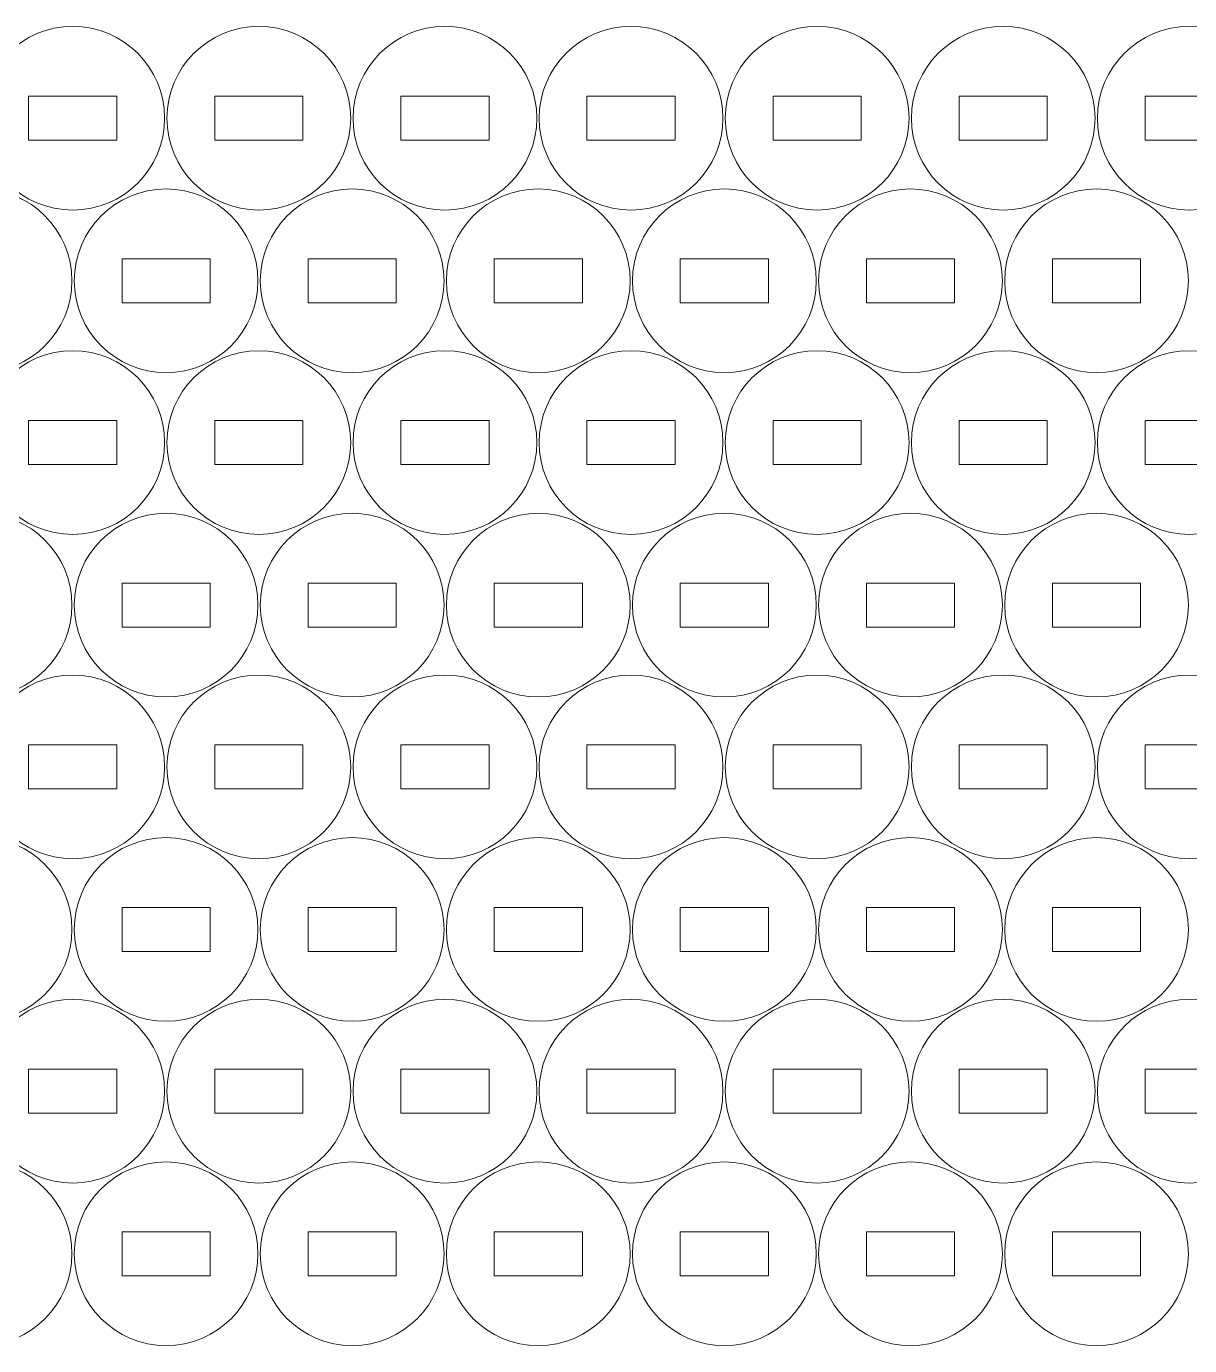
# Model space of a CAD drawing. Header units: millimetres. Extents: x -292 to 292, y -175 to 175.
# Drawn here: x -213.3 to -134.2, y -174.7 to -84.9 of the extents above; entities that cross this region are included whole.
import ezdxf

# ---------------------------------------------------------------- set-up
doc = ezdxf.new("R2010")
doc.units = ezdxf.units.MM
doc.header["$MEASUREMENT"] = 0
doc.layers.add('Camada 1', color=7, linetype='Continuous')

msp = doc.modelspace()

# ---------------------------------------------------------------- linework, layer by layer
at = {"layer": 'Camada 1', "lineweight": 20}
for points in [[(-210.1595, -84.9321), (-206.7078, -84.9321), (-203.9095, -87.7304), (-203.9095, -91.1821), (-203.9095, -91.1821), (-203.9095, -94.6338), (-206.7078, -97.4321), (-210.1595, -97.4321), (-210.1595, -97.4321), (-213.6112, -97.4321), (-216.4095, -94.6338), (-216.4095, -91.1821), (-216.4095, -91.1821), (-216.4095, -87.7304), (-213.6112, -84.9321), (-210.1595, -84.9321)], [(-197.5007, -84.9321), (-194.049, -84.9321), (-191.2507, -87.7304), (-191.2507, -91.1821), (-191.2507, -91.1821), (-191.2507, -94.6338), (-194.049, -97.4321), (-197.5007, -97.4321), (-197.5007, -97.4321), (-200.9524, -97.4321), (-203.7507, -94.6338), (-203.7507, -91.1821), (-203.7507, -91.1821), (-203.7507, -87.7304), (-200.9524, -84.9321), (-197.5007, -84.9321)], [(-184.8419, -84.9321), (-181.3902, -84.9321), (-178.5919, -87.7304), (-178.5919, -91.1821), (-178.5919, -91.1821), (-178.5919, -94.6338), (-181.3902, -97.4321), (-184.8419, -97.4321), (-184.8419, -97.4321), (-188.2936, -97.4321), (-191.0919, -94.6338), (-191.0919, -91.1821), (-191.0919, -91.1821), (-191.0919, -87.7304), (-188.2936, -84.9321), (-184.8419, -84.9321)], [(-172.1831, -84.9321), (-168.7314, -84.9321), (-165.9331, -87.7304), (-165.9331, -91.1821), (-165.9331, -91.1821), (-165.9331, -94.6338), (-168.7314, -97.4321), (-172.1831, -97.4321), (-172.1831, -97.4321), (-175.6348, -97.4321), (-178.4331, -94.6338), (-178.4331, -91.1821), (-178.4331, -91.1821), (-178.4331, -87.7304), (-175.6348, -84.9321), (-172.1831, -84.9321)], [(-159.5243, -84.9321), (-156.0726, -84.9321), (-153.2743, -87.7304), (-153.2743, -91.1821), (-153.2743, -91.1821), (-153.2743, -94.6338), (-156.0726, -97.4321), (-159.5243, -97.4321), (-159.5243, -97.4321), (-162.976, -97.4321), (-165.7743, -94.6338), (-165.7743, -91.1821), (-165.7743, -91.1821), (-165.7743, -87.7304), (-162.976, -84.9321), (-159.5243, -84.9321)], [(-146.8655, -84.9321), (-143.4138, -84.9321), (-140.6155, -87.7304), (-140.6155, -91.1821), (-140.6155, -91.1821), (-140.6155, -94.6338), (-143.4138, -97.4321), (-146.8655, -97.4321), (-146.8655, -97.4321), (-150.3172, -97.4321), (-153.1155, -94.6338), (-153.1155, -91.1821), (-153.1155, -91.1821), (-153.1155, -87.7304), (-150.3172, -84.9321), (-146.8655, -84.9321)], [(-134.2067, -84.9321), (-130.755, -84.9321), (-127.9567, -87.7304), (-127.9567, -91.1821), (-127.9567, -91.1821), (-127.9567, -94.6338), (-130.755, -97.4321), (-134.2067, -97.4321), (-134.2067, -97.4321), (-137.6584, -97.4321), (-140.4567, -94.6338), (-140.4567, -91.1821), (-140.4567, -91.1821), (-140.4567, -87.7304), (-137.6584, -84.9321), (-134.2067, -84.9321)], [(-213.1595, -89.6821), (-213.1595, -89.6821), (-207.1595, -89.6821), (-207.1595, -89.6821), (-207.1595, -89.6821), (-207.1595, -89.6821), (-207.1595, -92.6821), (-207.1595, -92.6821), (-207.1595, -92.6821), (-207.1595, -92.6821), (-213.1595, -92.6821), (-213.1595, -92.6821), (-213.1595, -92.6821), (-213.1595, -92.6821), (-213.1595, -89.6821), (-213.1595, -89.6821)], [(-200.5007, -89.6821), (-200.5007, -89.6821), (-194.5007, -89.6821), (-194.5007, -89.6821), (-194.5007, -89.6821), (-194.5007, -89.6821), (-194.5007, -92.6821), (-194.5007, -92.6821), (-194.5007, -92.6821), (-194.5007, -92.6821), (-200.5007, -92.6821), (-200.5007, -92.6821), (-200.5007, -92.6821), (-200.5007, -92.6821), (-200.5007, -89.6821), (-200.5007, -89.6821)], [(-187.8419, -89.6821), (-187.8419, -89.6821), (-181.8419, -89.6821), (-181.8419, -89.6821), (-181.8419, -89.6821), (-181.8419, -89.6821), (-181.8419, -92.6821), (-181.8419, -92.6821), (-181.8419, -92.6821), (-181.8419, -92.6821), (-187.8419, -92.6821), (-187.8419, -92.6821), (-187.8419, -92.6821), (-187.8419, -92.6821), (-187.8419, -89.6821), (-187.8419, -89.6821)], [(-175.1831, -89.6821), (-175.1831, -89.6821), (-169.1831, -89.6821), (-169.1831, -89.6821), (-169.1831, -89.6821), (-169.1831, -89.6821), (-169.1831, -92.6821), (-169.1831, -92.6821), (-169.1831, -92.6821), (-169.1831, -92.6821), (-175.1831, -92.6821), (-175.1831, -92.6821), (-175.1831, -92.6821), (-175.1831, -92.6821), (-175.1831, -89.6821), (-175.1831, -89.6821)], [(-162.5243, -89.6821), (-162.5243, -89.6821), (-156.5243, -89.6821), (-156.5243, -89.6821), (-156.5243, -89.6821), (-156.5243, -89.6821), (-156.5243, -92.6821), (-156.5243, -92.6821), (-156.5243, -92.6821), (-156.5243, -92.6821), (-162.5243, -92.6821), (-162.5243, -92.6821), (-162.5243, -92.6821), (-162.5243, -92.6821), (-162.5243, -89.6821), (-162.5243, -89.6821)], [(-149.8655, -89.6821), (-149.8655, -89.6821), (-143.8655, -89.6821), (-143.8655, -89.6821), (-143.8655, -89.6821), (-143.8655, -89.6821), (-143.8655, -92.6821), (-143.8655, -92.6821), (-143.8655, -92.6821), (-143.8655, -92.6821), (-149.8655, -92.6821), (-149.8655, -92.6821), (-149.8655, -92.6821), (-149.8655, -92.6821), (-149.8655, -89.6821), (-149.8655, -89.6821)], [(-137.2067, -89.6821), (-137.2067, -89.6821), (-131.2067, -89.6821), (-131.2067, -89.6821), (-131.2067, -89.6821), (-131.2067, -89.6821), (-131.2067, -92.6821), (-131.2067, -92.6821), (-131.2067, -92.6821), (-131.2067, -92.6821), (-137.2067, -92.6821), (-137.2067, -92.6821), (-137.2067, -92.6821), (-137.2067, -92.6821), (-137.2067, -89.6821), (-137.2067, -89.6821)], [(-216.4683, -95.9917), (-213.0166, -95.9917), (-210.2183, -98.79), (-210.2183, -102.2417), (-210.2183, -102.2417), (-210.2183, -105.6934), (-213.0166, -108.4917), (-216.4683, -108.4917), (-216.4683, -108.4917), (-219.92, -108.4917), (-222.7183, -105.6934), (-222.7183, -102.2417), (-222.7183, -102.2417), (-222.7183, -98.79), (-219.92, -95.9917), (-216.4683, -95.9917)], [(-203.8095, -95.9917), (-200.3578, -95.9917), (-197.5595, -98.79), (-197.5595, -102.2417), (-197.5595, -102.2417), (-197.5595, -105.6934), (-200.3578, -108.4917), (-203.8095, -108.4917), (-203.8095, -108.4917), (-207.2612, -108.4917), (-210.0595, -105.6934), (-210.0595, -102.2417), (-210.0595, -102.2417), (-210.0595, -98.79), (-207.2612, -95.9917), (-203.8095, -95.9917)], [(-191.1507, -95.9917), (-187.699, -95.9917), (-184.9007, -98.79), (-184.9007, -102.2417), (-184.9007, -102.2417), (-184.9007, -105.6934), (-187.699, -108.4917), (-191.1507, -108.4917), (-191.1507, -108.4917), (-194.6024, -108.4917), (-197.4007, -105.6934), (-197.4007, -102.2417), (-197.4007, -102.2417), (-197.4007, -98.79), (-194.6024, -95.9917), (-191.1507, -95.9917)], [(-178.4919, -95.9917), (-175.0402, -95.9917), (-172.2419, -98.79), (-172.2419, -102.2417), (-172.2419, -102.2417), (-172.2419, -105.6934), (-175.0402, -108.4917), (-178.4919, -108.4917), (-178.4919, -108.4917), (-181.9436, -108.4917), (-184.7419, -105.6934), (-184.7419, -102.2417), (-184.7419, -102.2417), (-184.7419, -98.79), (-181.9436, -95.9917), (-178.4919, -95.9917)], [(-165.8331, -95.9917), (-162.3814, -95.9917), (-159.5831, -98.79), (-159.5831, -102.2417), (-159.5831, -102.2417), (-159.5831, -105.6934), (-162.3814, -108.4917), (-165.8331, -108.4917), (-165.8331, -108.4917), (-169.2848, -108.4917), (-172.0831, -105.6934), (-172.0831, -102.2417), (-172.0831, -102.2417), (-172.0831, -98.79), (-169.2848, -95.9917), (-165.8331, -95.9917)], [(-153.1743, -95.9917), (-149.7226, -95.9917), (-146.9243, -98.79), (-146.9243, -102.2417), (-146.9243, -102.2417), (-146.9243, -105.6934), (-149.7226, -108.4917), (-153.1743, -108.4917), (-153.1743, -108.4917), (-156.626, -108.4917), (-159.4243, -105.6934), (-159.4243, -102.2417), (-159.4243, -102.2417), (-159.4243, -98.79), (-156.626, -95.9917), (-153.1743, -95.9917)], [(-140.5155, -95.9917), (-137.0638, -95.9917), (-134.2655, -98.79), (-134.2655, -102.2417), (-134.2655, -102.2417), (-134.2655, -105.6934), (-137.0638, -108.4917), (-140.5155, -108.4917), (-140.5155, -108.4917), (-143.9672, -108.4917), (-146.7655, -105.6934), (-146.7655, -102.2417), (-146.7655, -102.2417), (-146.7655, -98.79), (-143.9672, -95.9917), (-140.5155, -95.9917)], [(-206.8095, -100.7417), (-206.8095, -100.7417), (-200.8095, -100.7417), (-200.8095, -100.7417), (-200.8095, -100.7417), (-200.8095, -100.7417), (-200.8095, -103.7417), (-200.8095, -103.7417), (-200.8095, -103.7417), (-200.8095, -103.7417), (-206.8095, -103.7417), (-206.8095, -103.7417), (-206.8095, -103.7417), (-206.8095, -103.7417), (-206.8095, -100.7417), (-206.8095, -100.7417)], [(-194.1507, -100.7417), (-194.1507, -100.7417), (-188.1507, -100.7417), (-188.1507, -100.7417), (-188.1507, -100.7417), (-188.1507, -100.7417), (-188.1507, -103.7417), (-188.1507, -103.7417), (-188.1507, -103.7417), (-188.1507, -103.7417), (-194.1507, -103.7417), (-194.1507, -103.7417), (-194.1507, -103.7417), (-194.1507, -103.7417), (-194.1507, -100.7417), (-194.1507, -100.7417)], [(-181.4919, -100.7417), (-181.4919, -100.7417), (-175.4919, -100.7417), (-175.4919, -100.7417), (-175.4919, -100.7417), (-175.4919, -100.7417), (-175.4919, -103.7417), (-175.4919, -103.7417), (-175.4919, -103.7417), (-175.4919, -103.7417), (-181.4919, -103.7417), (-181.4919, -103.7417), (-181.4919, -103.7417), (-181.4919, -103.7417), (-181.4919, -100.7417), (-181.4919, -100.7417)], [(-168.8331, -100.7417), (-168.8331, -100.7417), (-162.8331, -100.7417), (-162.8331, -100.7417), (-162.8331, -100.7417), (-162.8331, -100.7417), (-162.8331, -103.7417), (-162.8331, -103.7417), (-162.8331, -103.7417), (-162.8331, -103.7417), (-168.8331, -103.7417), (-168.8331, -103.7417), (-168.8331, -103.7417), (-168.8331, -103.7417), (-168.8331, -100.7417), (-168.8331, -100.7417)], [(-156.1743, -100.7417), (-156.1743, -100.7417), (-150.1743, -100.7417), (-150.1743, -100.7417), (-150.1743, -100.7417), (-150.1743, -100.7417), (-150.1743, -103.7417), (-150.1743, -103.7417), (-150.1743, -103.7417), (-150.1743, -103.7417), (-156.1743, -103.7417), (-156.1743, -103.7417), (-156.1743, -103.7417), (-156.1743, -103.7417), (-156.1743, -100.7417), (-156.1743, -100.7417)], [(-143.5155, -100.7417), (-143.5155, -100.7417), (-137.5155, -100.7417), (-137.5155, -100.7417), (-137.5155, -100.7417), (-137.5155, -100.7417), (-137.5155, -103.7417), (-137.5155, -103.7417), (-137.5155, -103.7417), (-137.5155, -103.7417), (-143.5155, -103.7417), (-143.5155, -103.7417), (-143.5155, -103.7417), (-143.5155, -103.7417), (-143.5155, -100.7417), (-143.5155, -100.7417)], [(-210.1595, -106.9984), (-206.7078, -106.9984), (-203.9095, -109.7967), (-203.9095, -113.2484), (-203.9095, -113.2484), (-203.9095, -116.7001), (-206.7078, -119.4984), (-210.1595, -119.4984), (-210.1595, -119.4984), (-213.6112, -119.4984), (-216.4095, -116.7001), (-216.4095, -113.2484), (-216.4095, -113.2484), (-216.4095, -109.7967), (-213.6112, -106.9984), (-210.1595, -106.9984)], [(-197.5007, -106.9984), (-194.049, -106.9984), (-191.2507, -109.7967), (-191.2507, -113.2484), (-191.2507, -113.2484), (-191.2507, -116.7001), (-194.049, -119.4984), (-197.5007, -119.4984), (-197.5007, -119.4984), (-200.9524, -119.4984), (-203.7507, -116.7001), (-203.7507, -113.2484), (-203.7507, -113.2484), (-203.7507, -109.7967), (-200.9524, -106.9984), (-197.5007, -106.9984)], [(-184.8419, -106.9984), (-181.3902, -106.9984), (-178.5919, -109.7967), (-178.5919, -113.2484), (-178.5919, -113.2484), (-178.5919, -116.7001), (-181.3902, -119.4984), (-184.8419, -119.4984), (-184.8419, -119.4984), (-188.2936, -119.4984), (-191.0919, -116.7001), (-191.0919, -113.2484), (-191.0919, -113.2484), (-191.0919, -109.7967), (-188.2936, -106.9984), (-184.8419, -106.9984)], [(-172.1831, -106.9984), (-168.7314, -106.9984), (-165.9331, -109.7967), (-165.9331, -113.2484), (-165.9331, -113.2484), (-165.9331, -116.7001), (-168.7314, -119.4984), (-172.1831, -119.4984), (-172.1831, -119.4984), (-175.6348, -119.4984), (-178.4331, -116.7001), (-178.4331, -113.2484), (-178.4331, -113.2484), (-178.4331, -109.7967), (-175.6348, -106.9984), (-172.1831, -106.9984)], [(-159.5243, -106.9984), (-156.0726, -106.9984), (-153.2743, -109.7967), (-153.2743, -113.2484), (-153.2743, -113.2484), (-153.2743, -116.7001), (-156.0726, -119.4984), (-159.5243, -119.4984), (-159.5243, -119.4984), (-162.976, -119.4984), (-165.7743, -116.7001), (-165.7743, -113.2484), (-165.7743, -113.2484), (-165.7743, -109.7967), (-162.976, -106.9984), (-159.5243, -106.9984)], [(-146.8655, -106.9984), (-143.4138, -106.9984), (-140.6155, -109.7967), (-140.6155, -113.2484), (-140.6155, -113.2484), (-140.6155, -116.7001), (-143.4138, -119.4984), (-146.8655, -119.4984), (-146.8655, -119.4984), (-150.3172, -119.4984), (-153.1155, -116.7001), (-153.1155, -113.2484), (-153.1155, -113.2484), (-153.1155, -109.7967), (-150.3172, -106.9984), (-146.8655, -106.9984)], [(-134.2067, -106.9984), (-130.755, -106.9984), (-127.9567, -109.7967), (-127.9567, -113.2484), (-127.9567, -113.2484), (-127.9567, -116.7001), (-130.755, -119.4984), (-134.2067, -119.4984), (-134.2067, -119.4984), (-137.6584, -119.4984), (-140.4567, -116.7001), (-140.4567, -113.2484), (-140.4567, -113.2484), (-140.4567, -109.7967), (-137.6584, -106.9984), (-134.2067, -106.9984)], [(-213.1595, -111.7484), (-213.1595, -111.7484), (-207.1595, -111.7484), (-207.1595, -111.7484), (-207.1595, -111.7484), (-207.1595, -111.7484), (-207.1595, -114.7484), (-207.1595, -114.7484), (-207.1595, -114.7484), (-207.1595, -114.7484), (-213.1595, -114.7484), (-213.1595, -114.7484), (-213.1595, -114.7484), (-213.1595, -114.7484), (-213.1595, -111.7484), (-213.1595, -111.7484)], [(-200.5007, -111.7484), (-200.5007, -111.7484), (-194.5007, -111.7484), (-194.5007, -111.7484), (-194.5007, -111.7484), (-194.5007, -111.7484), (-194.5007, -114.7484), (-194.5007, -114.7484), (-194.5007, -114.7484), (-194.5007, -114.7484), (-200.5007, -114.7484), (-200.5007, -114.7484), (-200.5007, -114.7484), (-200.5007, -114.7484), (-200.5007, -111.7484), (-200.5007, -111.7484)], [(-187.8419, -111.7484), (-187.8419, -111.7484), (-181.8419, -111.7484), (-181.8419, -111.7484), (-181.8419, -111.7484), (-181.8419, -111.7484), (-181.8419, -114.7484), (-181.8419, -114.7484), (-181.8419, -114.7484), (-181.8419, -114.7484), (-187.8419, -114.7484), (-187.8419, -114.7484), (-187.8419, -114.7484), (-187.8419, -114.7484), (-187.8419, -111.7484), (-187.8419, -111.7484)], [(-175.1831, -111.7484), (-175.1831, -111.7484), (-169.1831, -111.7484), (-169.1831, -111.7484), (-169.1831, -111.7484), (-169.1831, -111.7484), (-169.1831, -114.7484), (-169.1831, -114.7484), (-169.1831, -114.7484), (-169.1831, -114.7484), (-175.1831, -114.7484), (-175.1831, -114.7484), (-175.1831, -114.7484), (-175.1831, -114.7484), (-175.1831, -111.7484), (-175.1831, -111.7484)], [(-162.5243, -111.7484), (-162.5243, -111.7484), (-156.5243, -111.7484), (-156.5243, -111.7484), (-156.5243, -111.7484), (-156.5243, -111.7484), (-156.5243, -114.7484), (-156.5243, -114.7484), (-156.5243, -114.7484), (-156.5243, -114.7484), (-162.5243, -114.7484), (-162.5243, -114.7484), (-162.5243, -114.7484), (-162.5243, -114.7484), (-162.5243, -111.7484), (-162.5243, -111.7484)], [(-149.8655, -111.7484), (-149.8655, -111.7484), (-143.8655, -111.7484), (-143.8655, -111.7484), (-143.8655, -111.7484), (-143.8655, -111.7484), (-143.8655, -114.7484), (-143.8655, -114.7484), (-143.8655, -114.7484), (-143.8655, -114.7484), (-149.8655, -114.7484), (-149.8655, -114.7484), (-149.8655, -114.7484), (-149.8655, -114.7484), (-149.8655, -111.7484), (-149.8655, -111.7484)], [(-137.2067, -111.7484), (-137.2067, -111.7484), (-131.2067, -111.7484), (-131.2067, -111.7484), (-131.2067, -111.7484), (-131.2067, -111.7484), (-131.2067, -114.7484), (-131.2067, -114.7484), (-131.2067, -114.7484), (-131.2067, -114.7484), (-137.2067, -114.7484), (-137.2067, -114.7484), (-137.2067, -114.7484), (-137.2067, -114.7484), (-137.2067, -111.7484), (-137.2067, -111.7484)], [(-216.4683, -118.058), (-213.0166, -118.058), (-210.2183, -120.8563), (-210.2183, -124.308), (-210.2183, -124.308), (-210.2183, -127.7597), (-213.0166, -130.558), (-216.4683, -130.558), (-216.4683, -130.558), (-219.92, -130.558), (-222.7183, -127.7597), (-222.7183, -124.308), (-222.7183, -124.308), (-222.7183, -120.8563), (-219.92, -118.058), (-216.4683, -118.058)], [(-203.8095, -118.058), (-200.3578, -118.058), (-197.5595, -120.8563), (-197.5595, -124.308), (-197.5595, -124.308), (-197.5595, -127.7597), (-200.3578, -130.558), (-203.8095, -130.558), (-203.8095, -130.558), (-207.2612, -130.558), (-210.0595, -127.7597), (-210.0595, -124.308), (-210.0595, -124.308), (-210.0595, -120.8563), (-207.2612, -118.058), (-203.8095, -118.058)], [(-191.1507, -118.058), (-187.699, -118.058), (-184.9007, -120.8563), (-184.9007, -124.308), (-184.9007, -124.308), (-184.9007, -127.7597), (-187.699, -130.558), (-191.1507, -130.558), (-191.1507, -130.558), (-194.6024, -130.558), (-197.4007, -127.7597), (-197.4007, -124.308), (-197.4007, -124.308), (-197.4007, -120.8563), (-194.6024, -118.058), (-191.1507, -118.058)], [(-178.4919, -118.058), (-175.0402, -118.058), (-172.2419, -120.8563), (-172.2419, -124.308), (-172.2419, -124.308), (-172.2419, -127.7597), (-175.0402, -130.558), (-178.4919, -130.558), (-178.4919, -130.558), (-181.9436, -130.558), (-184.7419, -127.7597), (-184.7419, -124.308), (-184.7419, -124.308), (-184.7419, -120.8563), (-181.9436, -118.058), (-178.4919, -118.058)], [(-165.8331, -118.058), (-162.3814, -118.058), (-159.5831, -120.8563), (-159.5831, -124.308), (-159.5831, -124.308), (-159.5831, -127.7597), (-162.3814, -130.558), (-165.8331, -130.558), (-165.8331, -130.558), (-169.2848, -130.558), (-172.0831, -127.7597), (-172.0831, -124.308), (-172.0831, -124.308), (-172.0831, -120.8563), (-169.2848, -118.058), (-165.8331, -118.058)], [(-153.1743, -118.058), (-149.7226, -118.058), (-146.9243, -120.8563), (-146.9243, -124.308), (-146.9243, -124.308), (-146.9243, -127.7597), (-149.7226, -130.558), (-153.1743, -130.558), (-153.1743, -130.558), (-156.626, -130.558), (-159.4243, -127.7597), (-159.4243, -124.308), (-159.4243, -124.308), (-159.4243, -120.8563), (-156.626, -118.058), (-153.1743, -118.058)], [(-140.5155, -118.058), (-137.0638, -118.058), (-134.2655, -120.8563), (-134.2655, -124.308), (-134.2655, -124.308), (-134.2655, -127.7597), (-137.0638, -130.558), (-140.5155, -130.558), (-140.5155, -130.558), (-143.9672, -130.558), (-146.7655, -127.7597), (-146.7655, -124.308), (-146.7655, -124.308), (-146.7655, -120.8563), (-143.9672, -118.058), (-140.5155, -118.058)], [(-206.8095, -122.808), (-206.8095, -122.808), (-200.8095, -122.808), (-200.8095, -122.808), (-200.8095, -122.808), (-200.8095, -122.808), (-200.8095, -125.808), (-200.8095, -125.808), (-200.8095, -125.808), (-200.8095, -125.808), (-206.8095, -125.808), (-206.8095, -125.808), (-206.8095, -125.808), (-206.8095, -125.808), (-206.8095, -122.808), (-206.8095, -122.808)], [(-194.1507, -122.808), (-194.1507, -122.808), (-188.1507, -122.808), (-188.1507, -122.808), (-188.1507, -122.808), (-188.1507, -122.808), (-188.1507, -125.808), (-188.1507, -125.808), (-188.1507, -125.808), (-188.1507, -125.808), (-194.1507, -125.808), (-194.1507, -125.808), (-194.1507, -125.808), (-194.1507, -125.808), (-194.1507, -122.808), (-194.1507, -122.808)], [(-181.4919, -122.808), (-181.4919, -122.808), (-175.4919, -122.808), (-175.4919, -122.808), (-175.4919, -122.808), (-175.4919, -122.808), (-175.4919, -125.808), (-175.4919, -125.808), (-175.4919, -125.808), (-175.4919, -125.808), (-181.4919, -125.808), (-181.4919, -125.808), (-181.4919, -125.808), (-181.4919, -125.808), (-181.4919, -122.808), (-181.4919, -122.808)], [(-168.8331, -122.808), (-168.8331, -122.808), (-162.8331, -122.808), (-162.8331, -122.808), (-162.8331, -122.808), (-162.8331, -122.808), (-162.8331, -125.808), (-162.8331, -125.808), (-162.8331, -125.808), (-162.8331, -125.808), (-168.8331, -125.808), (-168.8331, -125.808), (-168.8331, -125.808), (-168.8331, -125.808), (-168.8331, -122.808), (-168.8331, -122.808)], [(-156.1743, -122.808), (-156.1743, -122.808), (-150.1743, -122.808), (-150.1743, -122.808), (-150.1743, -122.808), (-150.1743, -122.808), (-150.1743, -125.808), (-150.1743, -125.808), (-150.1743, -125.808), (-150.1743, -125.808), (-156.1743, -125.808), (-156.1743, -125.808), (-156.1743, -125.808), (-156.1743, -125.808), (-156.1743, -122.808), (-156.1743, -122.808)], [(-143.5155, -122.808), (-143.5155, -122.808), (-137.5155, -122.808), (-137.5155, -122.808), (-137.5155, -122.808), (-137.5155, -122.808), (-137.5155, -125.808), (-137.5155, -125.808), (-137.5155, -125.808), (-137.5155, -125.808), (-143.5155, -125.808), (-143.5155, -125.808), (-143.5155, -125.808), (-143.5155, -125.808), (-143.5155, -122.808), (-143.5155, -122.808)], [(-210.1595, -129.0647), (-206.7078, -129.0647), (-203.9095, -131.863), (-203.9095, -135.3147), (-203.9095, -135.3147), (-203.9095, -138.7664), (-206.7078, -141.5647), (-210.1595, -141.5647), (-210.1595, -141.5647), (-213.6112, -141.5647), (-216.4095, -138.7664), (-216.4095, -135.3147), (-216.4095, -135.3147), (-216.4095, -131.863), (-213.6112, -129.0647), (-210.1595, -129.0647)], [(-197.5007, -129.0647), (-194.049, -129.0647), (-191.2507, -131.863), (-191.2507, -135.3147), (-191.2507, -135.3147), (-191.2507, -138.7664), (-194.049, -141.5647), (-197.5007, -141.5647), (-197.5007, -141.5647), (-200.9524, -141.5647), (-203.7507, -138.7664), (-203.7507, -135.3147), (-203.7507, -135.3147), (-203.7507, -131.863), (-200.9524, -129.0647), (-197.5007, -129.0647)], [(-184.8419, -129.0647), (-181.3902, -129.0647), (-178.5919, -131.863), (-178.5919, -135.3147), (-178.5919, -135.3147), (-178.5919, -138.7664), (-181.3902, -141.5647), (-184.8419, -141.5647), (-184.8419, -141.5647), (-188.2936, -141.5647), (-191.0919, -138.7664), (-191.0919, -135.3147), (-191.0919, -135.3147), (-191.0919, -131.863), (-188.2936, -129.0647), (-184.8419, -129.0647)], [(-172.1831, -129.0647), (-168.7314, -129.0647), (-165.9331, -131.863), (-165.9331, -135.3147), (-165.9331, -135.3147), (-165.9331, -138.7664), (-168.7314, -141.5647), (-172.1831, -141.5647), (-172.1831, -141.5647), (-175.6348, -141.5647), (-178.4331, -138.7664), (-178.4331, -135.3147), (-178.4331, -135.3147), (-178.4331, -131.863), (-175.6348, -129.0647), (-172.1831, -129.0647)], [(-159.5243, -129.0647), (-156.0726, -129.0647), (-153.2743, -131.863), (-153.2743, -135.3147), (-153.2743, -135.3147), (-153.2743, -138.7664), (-156.0726, -141.5647), (-159.5243, -141.5647), (-159.5243, -141.5647), (-162.976, -141.5647), (-165.7743, -138.7664), (-165.7743, -135.3147), (-165.7743, -135.3147), (-165.7743, -131.863), (-162.976, -129.0647), (-159.5243, -129.0647)], [(-146.8655, -129.0647), (-143.4138, -129.0647), (-140.6155, -131.863), (-140.6155, -135.3147), (-140.6155, -135.3147), (-140.6155, -138.7664), (-143.4138, -141.5647), (-146.8655, -141.5647), (-146.8655, -141.5647), (-150.3172, -141.5647), (-153.1155, -138.7664), (-153.1155, -135.3147), (-153.1155, -135.3147), (-153.1155, -131.863), (-150.3172, -129.0647), (-146.8655, -129.0647)], [(-134.2067, -129.0647), (-130.755, -129.0647), (-127.9567, -131.863), (-127.9567, -135.3147), (-127.9567, -135.3147), (-127.9567, -138.7664), (-130.755, -141.5647), (-134.2067, -141.5647), (-134.2067, -141.5647), (-137.6584, -141.5647), (-140.4567, -138.7664), (-140.4567, -135.3147), (-140.4567, -135.3147), (-140.4567, -131.863), (-137.6584, -129.0647), (-134.2067, -129.0647)], [(-213.1595, -133.8147), (-213.1595, -133.8147), (-207.1595, -133.8147), (-207.1595, -133.8147), (-207.1595, -133.8147), (-207.1595, -133.8147), (-207.1595, -136.8147), (-207.1595, -136.8147), (-207.1595, -136.8147), (-207.1595, -136.8147), (-213.1595, -136.8147), (-213.1595, -136.8147), (-213.1595, -136.8147), (-213.1595, -136.8147), (-213.1595, -133.8147), (-213.1595, -133.8147)], [(-200.5007, -133.8147), (-200.5007, -133.8147), (-194.5007, -133.8147), (-194.5007, -133.8147), (-194.5007, -133.8147), (-194.5007, -133.8147), (-194.5007, -136.8147), (-194.5007, -136.8147), (-194.5007, -136.8147), (-194.5007, -136.8147), (-200.5007, -136.8147), (-200.5007, -136.8147), (-200.5007, -136.8147), (-200.5007, -136.8147), (-200.5007, -133.8147), (-200.5007, -133.8147)], [(-187.8419, -133.8147), (-187.8419, -133.8147), (-181.8419, -133.8147), (-181.8419, -133.8147), (-181.8419, -133.8147), (-181.8419, -133.8147), (-181.8419, -136.8147), (-181.8419, -136.8147), (-181.8419, -136.8147), (-181.8419, -136.8147), (-187.8419, -136.8147), (-187.8419, -136.8147), (-187.8419, -136.8147), (-187.8419, -136.8147), (-187.8419, -133.8147), (-187.8419, -133.8147)], [(-175.1831, -133.8147), (-175.1831, -133.8147), (-169.1831, -133.8147), (-169.1831, -133.8147), (-169.1831, -133.8147), (-169.1831, -133.8147), (-169.1831, -136.8147), (-169.1831, -136.8147), (-169.1831, -136.8147), (-169.1831, -136.8147), (-175.1831, -136.8147), (-175.1831, -136.8147), (-175.1831, -136.8147), (-175.1831, -136.8147), (-175.1831, -133.8147), (-175.1831, -133.8147)], [(-162.5243, -133.8147), (-162.5243, -133.8147), (-156.5243, -133.8147), (-156.5243, -133.8147), (-156.5243, -133.8147), (-156.5243, -133.8147), (-156.5243, -136.8147), (-156.5243, -136.8147), (-156.5243, -136.8147), (-156.5243, -136.8147), (-162.5243, -136.8147), (-162.5243, -136.8147), (-162.5243, -136.8147), (-162.5243, -136.8147), (-162.5243, -133.8147), (-162.5243, -133.8147)], [(-149.8655, -133.8147), (-149.8655, -133.8147), (-143.8655, -133.8147), (-143.8655, -133.8147), (-143.8655, -133.8147), (-143.8655, -133.8147), (-143.8655, -136.8147), (-143.8655, -136.8147), (-143.8655, -136.8147), (-143.8655, -136.8147), (-149.8655, -136.8147), (-149.8655, -136.8147), (-149.8655, -136.8147), (-149.8655, -136.8147), (-149.8655, -133.8147), (-149.8655, -133.8147)], [(-137.2067, -133.8147), (-137.2067, -133.8147), (-131.2067, -133.8147), (-131.2067, -133.8147), (-131.2067, -133.8147), (-131.2067, -133.8147), (-131.2067, -136.8147), (-131.2067, -136.8147), (-131.2067, -136.8147), (-131.2067, -136.8147), (-137.2067, -136.8147), (-137.2067, -136.8147), (-137.2067, -136.8147), (-137.2067, -136.8147), (-137.2067, -133.8147), (-137.2067, -133.8147)], [(-216.4683, -140.1243), (-213.0166, -140.1243), (-210.2183, -142.9226), (-210.2183, -146.3743), (-210.2183, -146.3743), (-210.2183, -149.826), (-213.0166, -152.6243), (-216.4683, -152.6243), (-216.4683, -152.6243), (-219.92, -152.6243), (-222.7183, -149.826), (-222.7183, -146.3743), (-222.7183, -146.3743), (-222.7183, -142.9226), (-219.92, -140.1243), (-216.4683, -140.1243)], [(-203.8095, -140.1243), (-200.3578, -140.1243), (-197.5595, -142.9226), (-197.5595, -146.3743), (-197.5595, -146.3743), (-197.5595, -149.826), (-200.3578, -152.6243), (-203.8095, -152.6243), (-203.8095, -152.6243), (-207.2612, -152.6243), (-210.0595, -149.826), (-210.0595, -146.3743), (-210.0595, -146.3743), (-210.0595, -142.9226), (-207.2612, -140.1243), (-203.8095, -140.1243)], [(-191.1507, -140.1243), (-187.699, -140.1243), (-184.9007, -142.9226), (-184.9007, -146.3743), (-184.9007, -146.3743), (-184.9007, -149.826), (-187.699, -152.6243), (-191.1507, -152.6243), (-191.1507, -152.6243), (-194.6024, -152.6243), (-197.4007, -149.826), (-197.4007, -146.3743), (-197.4007, -146.3743), (-197.4007, -142.9226), (-194.6024, -140.1243), (-191.1507, -140.1243)], [(-178.4919, -140.1243), (-175.0402, -140.1243), (-172.2419, -142.9226), (-172.2419, -146.3743), (-172.2419, -146.3743), (-172.2419, -149.826), (-175.0402, -152.6243), (-178.4919, -152.6243), (-178.4919, -152.6243), (-181.9436, -152.6243), (-184.7419, -149.826), (-184.7419, -146.3743), (-184.7419, -146.3743), (-184.7419, -142.9226), (-181.9436, -140.1243), (-178.4919, -140.1243)], [(-165.8331, -140.1243), (-162.3814, -140.1243), (-159.5831, -142.9226), (-159.5831, -146.3743), (-159.5831, -146.3743), (-159.5831, -149.826), (-162.3814, -152.6243), (-165.8331, -152.6243), (-165.8331, -152.6243), (-169.2848, -152.6243), (-172.0831, -149.826), (-172.0831, -146.3743), (-172.0831, -146.3743), (-172.0831, -142.9226), (-169.2848, -140.1243), (-165.8331, -140.1243)], [(-153.1743, -140.1243), (-149.7226, -140.1243), (-146.9243, -142.9226), (-146.9243, -146.3743), (-146.9243, -146.3743), (-146.9243, -149.826), (-149.7226, -152.6243), (-153.1743, -152.6243), (-153.1743, -152.6243), (-156.626, -152.6243), (-159.4243, -149.826), (-159.4243, -146.3743), (-159.4243, -146.3743), (-159.4243, -142.9226), (-156.626, -140.1243), (-153.1743, -140.1243)], [(-140.5155, -140.1243), (-137.0638, -140.1243), (-134.2655, -142.9226), (-134.2655, -146.3743), (-134.2655, -146.3743), (-134.2655, -149.826), (-137.0638, -152.6243), (-140.5155, -152.6243), (-140.5155, -152.6243), (-143.9672, -152.6243), (-146.7655, -149.826), (-146.7655, -146.3743), (-146.7655, -146.3743), (-146.7655, -142.9226), (-143.9672, -140.1243), (-140.5155, -140.1243)], [(-206.8095, -144.8743), (-206.8095, -144.8743), (-200.8095, -144.8743), (-200.8095, -144.8743), (-200.8095, -144.8743), (-200.8095, -144.8743), (-200.8095, -147.8743), (-200.8095, -147.8743), (-200.8095, -147.8743), (-200.8095, -147.8743), (-206.8095, -147.8743), (-206.8095, -147.8743), (-206.8095, -147.8743), (-206.8095, -147.8743), (-206.8095, -144.8743), (-206.8095, -144.8743)], [(-194.1507, -144.8743), (-194.1507, -144.8743), (-188.1507, -144.8743), (-188.1507, -144.8743), (-188.1507, -144.8743), (-188.1507, -144.8743), (-188.1507, -147.8743), (-188.1507, -147.8743), (-188.1507, -147.8743), (-188.1507, -147.8743), (-194.1507, -147.8743), (-194.1507, -147.8743), (-194.1507, -147.8743), (-194.1507, -147.8743), (-194.1507, -144.8743), (-194.1507, -144.8743)], [(-181.4919, -144.8743), (-181.4919, -144.8743), (-175.4919, -144.8743), (-175.4919, -144.8743), (-175.4919, -144.8743), (-175.4919, -144.8743), (-175.4919, -147.8743), (-175.4919, -147.8743), (-175.4919, -147.8743), (-175.4919, -147.8743), (-181.4919, -147.8743), (-181.4919, -147.8743), (-181.4919, -147.8743), (-181.4919, -147.8743), (-181.4919, -144.8743), (-181.4919, -144.8743)], [(-168.8331, -144.8743), (-168.8331, -144.8743), (-162.8331, -144.8743), (-162.8331, -144.8743), (-162.8331, -144.8743), (-162.8331, -144.8743), (-162.8331, -147.8743), (-162.8331, -147.8743), (-162.8331, -147.8743), (-162.8331, -147.8743), (-168.8331, -147.8743), (-168.8331, -147.8743), (-168.8331, -147.8743), (-168.8331, -147.8743), (-168.8331, -144.8743), (-168.8331, -144.8743)], [(-156.1743, -144.8743), (-156.1743, -144.8743), (-150.1743, -144.8743), (-150.1743, -144.8743), (-150.1743, -144.8743), (-150.1743, -144.8743), (-150.1743, -147.8743), (-150.1743, -147.8743), (-150.1743, -147.8743), (-150.1743, -147.8743), (-156.1743, -147.8743), (-156.1743, -147.8743), (-156.1743, -147.8743), (-156.1743, -147.8743), (-156.1743, -144.8743), (-156.1743, -144.8743)], [(-143.5155, -144.8743), (-143.5155, -144.8743), (-137.5155, -144.8743), (-137.5155, -144.8743), (-137.5155, -144.8743), (-137.5155, -144.8743), (-137.5155, -147.8743), (-137.5155, -147.8743), (-137.5155, -147.8743), (-137.5155, -147.8743), (-143.5155, -147.8743), (-143.5155, -147.8743), (-143.5155, -147.8743), (-143.5155, -147.8743), (-143.5155, -144.8743), (-143.5155, -144.8743)], [(-210.1595, -151.131), (-206.7078, -151.131), (-203.9095, -153.9293), (-203.9095, -157.381), (-203.9095, -157.381), (-203.9095, -160.8327), (-206.7078, -163.631), (-210.1595, -163.631), (-210.1595, -163.631), (-213.6112, -163.631), (-216.4095, -160.8327), (-216.4095, -157.381), (-216.4095, -157.381), (-216.4095, -153.9293), (-213.6112, -151.131), (-210.1595, -151.131)], [(-197.5007, -151.131), (-194.049, -151.131), (-191.2507, -153.9293), (-191.2507, -157.381), (-191.2507, -157.381), (-191.2507, -160.8327), (-194.049, -163.631), (-197.5007, -163.631), (-197.5007, -163.631), (-200.9524, -163.631), (-203.7507, -160.8327), (-203.7507, -157.381), (-203.7507, -157.381), (-203.7507, -153.9293), (-200.9524, -151.131), (-197.5007, -151.131)], [(-184.8419, -151.131), (-181.3902, -151.131), (-178.5919, -153.9293), (-178.5919, -157.381), (-178.5919, -157.381), (-178.5919, -160.8327), (-181.3902, -163.631), (-184.8419, -163.631), (-184.8419, -163.631), (-188.2936, -163.631), (-191.0919, -160.8327), (-191.0919, -157.381), (-191.0919, -157.381), (-191.0919, -153.9293), (-188.2936, -151.131), (-184.8419, -151.131)], [(-172.1831, -151.131), (-168.7314, -151.131), (-165.9331, -153.9293), (-165.9331, -157.381), (-165.9331, -157.381), (-165.9331, -160.8327), (-168.7314, -163.631), (-172.1831, -163.631), (-172.1831, -163.631), (-175.6348, -163.631), (-178.4331, -160.8327), (-178.4331, -157.381), (-178.4331, -157.381), (-178.4331, -153.9293), (-175.6348, -151.131), (-172.1831, -151.131)], [(-159.5243, -151.131), (-156.0726, -151.131), (-153.2743, -153.9293), (-153.2743, -157.381), (-153.2743, -157.381), (-153.2743, -160.8327), (-156.0726, -163.631), (-159.5243, -163.631), (-159.5243, -163.631), (-162.976, -163.631), (-165.7743, -160.8327), (-165.7743, -157.381), (-165.7743, -157.381), (-165.7743, -153.9293), (-162.976, -151.131), (-159.5243, -151.131)], [(-146.8655, -151.131), (-143.4138, -151.131), (-140.6155, -153.9293), (-140.6155, -157.381), (-140.6155, -157.381), (-140.6155, -160.8327), (-143.4138, -163.631), (-146.8655, -163.631), (-146.8655, -163.631), (-150.3172, -163.631), (-153.1155, -160.8327), (-153.1155, -157.381), (-153.1155, -157.381), (-153.1155, -153.9293), (-150.3172, -151.131), (-146.8655, -151.131)], [(-134.2067, -151.131), (-130.755, -151.131), (-127.9567, -153.9293), (-127.9567, -157.381), (-127.9567, -157.381), (-127.9567, -160.8327), (-130.755, -163.631), (-134.2067, -163.631), (-134.2067, -163.631), (-137.6584, -163.631), (-140.4567, -160.8327), (-140.4567, -157.381), (-140.4567, -157.381), (-140.4567, -153.9293), (-137.6584, -151.131), (-134.2067, -151.131)], [(-213.1595, -155.881), (-213.1595, -155.881), (-207.1595, -155.881), (-207.1595, -155.881), (-207.1595, -155.881), (-207.1595, -155.881), (-207.1595, -158.881), (-207.1595, -158.881), (-207.1595, -158.881), (-207.1595, -158.881), (-213.1595, -158.881), (-213.1595, -158.881), (-213.1595, -158.881), (-213.1595, -158.881), (-213.1595, -155.881), (-213.1595, -155.881)], [(-200.5007, -155.881), (-200.5007, -155.881), (-194.5007, -155.881), (-194.5007, -155.881), (-194.5007, -155.881), (-194.5007, -155.881), (-194.5007, -158.881), (-194.5007, -158.881), (-194.5007, -158.881), (-194.5007, -158.881), (-200.5007, -158.881), (-200.5007, -158.881), (-200.5007, -158.881), (-200.5007, -158.881), (-200.5007, -155.881), (-200.5007, -155.881)], [(-187.8419, -155.881), (-187.8419, -155.881), (-181.8419, -155.881), (-181.8419, -155.881), (-181.8419, -155.881), (-181.8419, -155.881), (-181.8419, -158.881), (-181.8419, -158.881), (-181.8419, -158.881), (-181.8419, -158.881), (-187.8419, -158.881), (-187.8419, -158.881), (-187.8419, -158.881), (-187.8419, -158.881), (-187.8419, -155.881), (-187.8419, -155.881)], [(-175.1831, -155.881), (-175.1831, -155.881), (-169.1831, -155.881), (-169.1831, -155.881), (-169.1831, -155.881), (-169.1831, -155.881), (-169.1831, -158.881), (-169.1831, -158.881), (-169.1831, -158.881), (-169.1831, -158.881), (-175.1831, -158.881), (-175.1831, -158.881), (-175.1831, -158.881), (-175.1831, -158.881), (-175.1831, -155.881), (-175.1831, -155.881)], [(-162.5243, -155.881), (-162.5243, -155.881), (-156.5243, -155.881), (-156.5243, -155.881), (-156.5243, -155.881), (-156.5243, -155.881), (-156.5243, -158.881), (-156.5243, -158.881), (-156.5243, -158.881), (-156.5243, -158.881), (-162.5243, -158.881), (-162.5243, -158.881), (-162.5243, -158.881), (-162.5243, -158.881), (-162.5243, -155.881), (-162.5243, -155.881)], [(-149.8655, -155.881), (-149.8655, -155.881), (-143.8655, -155.881), (-143.8655, -155.881), (-143.8655, -155.881), (-143.8655, -155.881), (-143.8655, -158.881), (-143.8655, -158.881), (-143.8655, -158.881), (-143.8655, -158.881), (-149.8655, -158.881), (-149.8655, -158.881), (-149.8655, -158.881), (-149.8655, -158.881), (-149.8655, -155.881), (-149.8655, -155.881)], [(-137.2067, -155.881), (-137.2067, -155.881), (-131.2067, -155.881), (-131.2067, -155.881), (-131.2067, -155.881), (-131.2067, -155.881), (-131.2067, -158.881), (-131.2067, -158.881), (-131.2067, -158.881), (-131.2067, -158.881), (-137.2067, -158.881), (-137.2067, -158.881), (-137.2067, -158.881), (-137.2067, -158.881), (-137.2067, -155.881), (-137.2067, -155.881)], [(-216.4683, -162.1906), (-213.0166, -162.1906), (-210.2183, -164.9889), (-210.2183, -168.4406), (-210.2183, -168.4406), (-210.2183, -171.8923), (-213.0166, -174.6906), (-216.4683, -174.6906), (-216.4683, -174.6906), (-219.92, -174.6906), (-222.7183, -171.8923), (-222.7183, -168.4406), (-222.7183, -168.4406), (-222.7183, -164.9889), (-219.92, -162.1906), (-216.4683, -162.1906)], [(-203.8095, -162.1906), (-200.3578, -162.1906), (-197.5595, -164.9889), (-197.5595, -168.4406), (-197.5595, -168.4406), (-197.5595, -171.8923), (-200.3578, -174.6906), (-203.8095, -174.6906), (-203.8095, -174.6906), (-207.2612, -174.6906), (-210.0595, -171.8923), (-210.0595, -168.4406), (-210.0595, -168.4406), (-210.0595, -164.9889), (-207.2612, -162.1906), (-203.8095, -162.1906)], [(-191.1507, -162.1906), (-187.699, -162.1906), (-184.9007, -164.9889), (-184.9007, -168.4406), (-184.9007, -168.4406), (-184.9007, -171.8923), (-187.699, -174.6906), (-191.1507, -174.6906), (-191.1507, -174.6906), (-194.6024, -174.6906), (-197.4007, -171.8923), (-197.4007, -168.4406), (-197.4007, -168.4406), (-197.4007, -164.9889), (-194.6024, -162.1906), (-191.1507, -162.1906)], [(-178.4919, -162.1906), (-175.0402, -162.1906), (-172.2419, -164.9889), (-172.2419, -168.4406), (-172.2419, -168.4406), (-172.2419, -171.8923), (-175.0402, -174.6906), (-178.4919, -174.6906), (-178.4919, -174.6906), (-181.9436, -174.6906), (-184.7419, -171.8923), (-184.7419, -168.4406), (-184.7419, -168.4406), (-184.7419, -164.9889), (-181.9436, -162.1906), (-178.4919, -162.1906)], [(-165.8331, -162.1906), (-162.3814, -162.1906), (-159.5831, -164.9889), (-159.5831, -168.4406), (-159.5831, -168.4406), (-159.5831, -171.8923), (-162.3814, -174.6906), (-165.8331, -174.6906), (-165.8331, -174.6906), (-169.2848, -174.6906), (-172.0831, -171.8923), (-172.0831, -168.4406), (-172.0831, -168.4406), (-172.0831, -164.9889), (-169.2848, -162.1906), (-165.8331, -162.1906)], [(-153.1743, -162.1906), (-149.7226, -162.1906), (-146.9243, -164.9889), (-146.9243, -168.4406), (-146.9243, -168.4406), (-146.9243, -171.8923), (-149.7226, -174.6906), (-153.1743, -174.6906), (-153.1743, -174.6906), (-156.626, -174.6906), (-159.4243, -171.8923), (-159.4243, -168.4406), (-159.4243, -168.4406), (-159.4243, -164.9889), (-156.626, -162.1906), (-153.1743, -162.1906)], [(-140.5155, -162.1906), (-137.0638, -162.1906), (-134.2655, -164.9889), (-134.2655, -168.4406), (-134.2655, -168.4406), (-134.2655, -171.8923), (-137.0638, -174.6906), (-140.5155, -174.6906), (-140.5155, -174.6906), (-143.9672, -174.6906), (-146.7655, -171.8923), (-146.7655, -168.4406), (-146.7655, -168.4406), (-146.7655, -164.9889), (-143.9672, -162.1906), (-140.5155, -162.1906)], [(-206.8095, -166.9406), (-206.8095, -166.9406), (-200.8095, -166.9406), (-200.8095, -166.9406), (-200.8095, -166.9406), (-200.8095, -166.9406), (-200.8095, -169.9406), (-200.8095, -169.9406), (-200.8095, -169.9406), (-200.8095, -169.9406), (-206.8095, -169.9406), (-206.8095, -169.9406), (-206.8095, -169.9406), (-206.8095, -169.9406), (-206.8095, -166.9406), (-206.8095, -166.9406)], [(-194.1507, -166.9406), (-194.1507, -166.9406), (-188.1507, -166.9406), (-188.1507, -166.9406), (-188.1507, -166.9406), (-188.1507, -166.9406), (-188.1507, -169.9406), (-188.1507, -169.9406), (-188.1507, -169.9406), (-188.1507, -169.9406), (-194.1507, -169.9406), (-194.1507, -169.9406), (-194.1507, -169.9406), (-194.1507, -169.9406), (-194.1507, -166.9406), (-194.1507, -166.9406)], [(-181.4919, -166.9406), (-181.4919, -166.9406), (-175.4919, -166.9406), (-175.4919, -166.9406), (-175.4919, -166.9406), (-175.4919, -166.9406), (-175.4919, -169.9406), (-175.4919, -169.9406), (-175.4919, -169.9406), (-175.4919, -169.9406), (-181.4919, -169.9406), (-181.4919, -169.9406), (-181.4919, -169.9406), (-181.4919, -169.9406), (-181.4919, -166.9406), (-181.4919, -166.9406)], [(-168.8331, -166.9406), (-168.8331, -166.9406), (-162.8331, -166.9406), (-162.8331, -166.9406), (-162.8331, -166.9406), (-162.8331, -166.9406), (-162.8331, -169.9406), (-162.8331, -169.9406), (-162.8331, -169.9406), (-162.8331, -169.9406), (-168.8331, -169.9406), (-168.8331, -169.9406), (-168.8331, -169.9406), (-168.8331, -169.9406), (-168.8331, -166.9406), (-168.8331, -166.9406)], [(-156.1743, -166.9406), (-156.1743, -166.9406), (-150.1743, -166.9406), (-150.1743, -166.9406), (-150.1743, -166.9406), (-150.1743, -166.9406), (-150.1743, -169.9406), (-150.1743, -169.9406), (-150.1743, -169.9406), (-150.1743, -169.9406), (-156.1743, -169.9406), (-156.1743, -169.9406), (-156.1743, -169.9406), (-156.1743, -169.9406), (-156.1743, -166.9406), (-156.1743, -166.9406)], [(-143.5155, -166.9406), (-143.5155, -166.9406), (-137.5155, -166.9406), (-137.5155, -166.9406), (-137.5155, -166.9406), (-137.5155, -166.9406), (-137.5155, -169.9406), (-137.5155, -169.9406), (-137.5155, -169.9406), (-137.5155, -169.9406), (-143.5155, -169.9406), (-143.5155, -169.9406), (-143.5155, -169.9406), (-143.5155, -169.9406), (-143.5155, -166.9406), (-143.5155, -166.9406)]]:
    msp.add_open_spline(points, degree=3, knots=[0, 0, 0, 0, 0.2, 0.2, 0.2, 0.2, 0.4, 0.4, 0.4, 0.4, 0.6, 0.6, 0.6, 0.6, 1, 1, 1, 1], dxfattribs=at)

doc.saveas('drawing.dxf')
